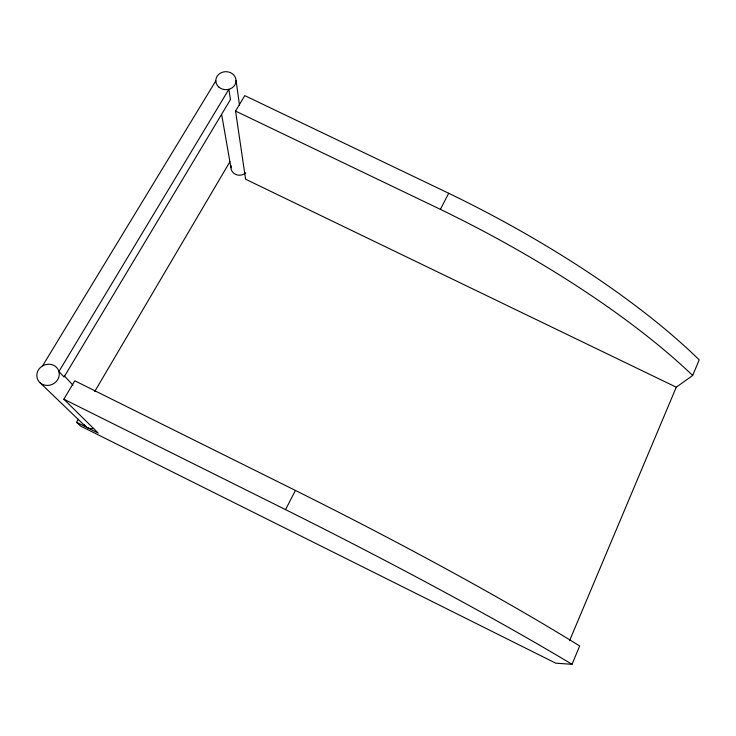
<?xml version="1.0" encoding="UTF-8"?>
<svg xmlns="http://www.w3.org/2000/svg" width="736" height="736" viewBox="0 0 736 736"><rect width="100%" height="100%" fill="white"/><g stroke="black" fill="none" stroke-linecap="round" stroke-linejoin="round"><path stroke-width="1.1" d="M76.599 422.298L80.61 426.07L555.726 663.173L572.019 664.314L579.674 645.987A408.508 34.362 26.8 0 0 295.44 490.443L74.805 380.806L63.857 399.188L98.238 433.099L76.599 422.298L78.347 419.327M692.677 375.461L699.2 359.858A382.922 117.272 26.9 0 0 448.702 193.264L244.775 95.616L235.557 111.081L245.594 179.216L676.283 387.2L692.677 375.461A384.33 112.976 26.9 0 0 440.395 209.364L235.557 111.081M569.544 640.716L676.283 387.2M572.019 664.314A410.127 28.759 26.8 0 0 285.55 509.616L295.44 490.443M440.395 209.364L448.702 193.264M94.677 391.58L229.954 161.662M42.541 365.912L215.804 80.905M63.857 399.188L285.55 509.616M40.002 382.702L85.477 426.374M64.363 375.894L72.947 385.176M221.729 114.917L230.938 167.716M236.063 80.399L239.494 105.184M93.73 428.416A9.476 8.823 -26.3 0 1 83.987 424.598M245.778 172.748A8.565 7.792 -0.3 0 1 235.474 174.331A8.565 7.792 -0.3 0 1 231.159 165.692M230.451 99.562L64.05 377.025L58.926 371.514A11.39 10.46 -23.7 0 0 40.158 367.742A11.39 10.46 -23.7 0 0 45.043 385.204A11.39 10.46 -23.7 0 0 58.926 371.514L228.878 89.286L230.451 99.562M219.015 87.225A10.129 8.998 0.8 0 0 235.805 82.736A10.129 8.998 0.8 0 0 222.98 72.064A10.129 8.998 0.8 0 0 219.015 87.225"/></g></svg>
